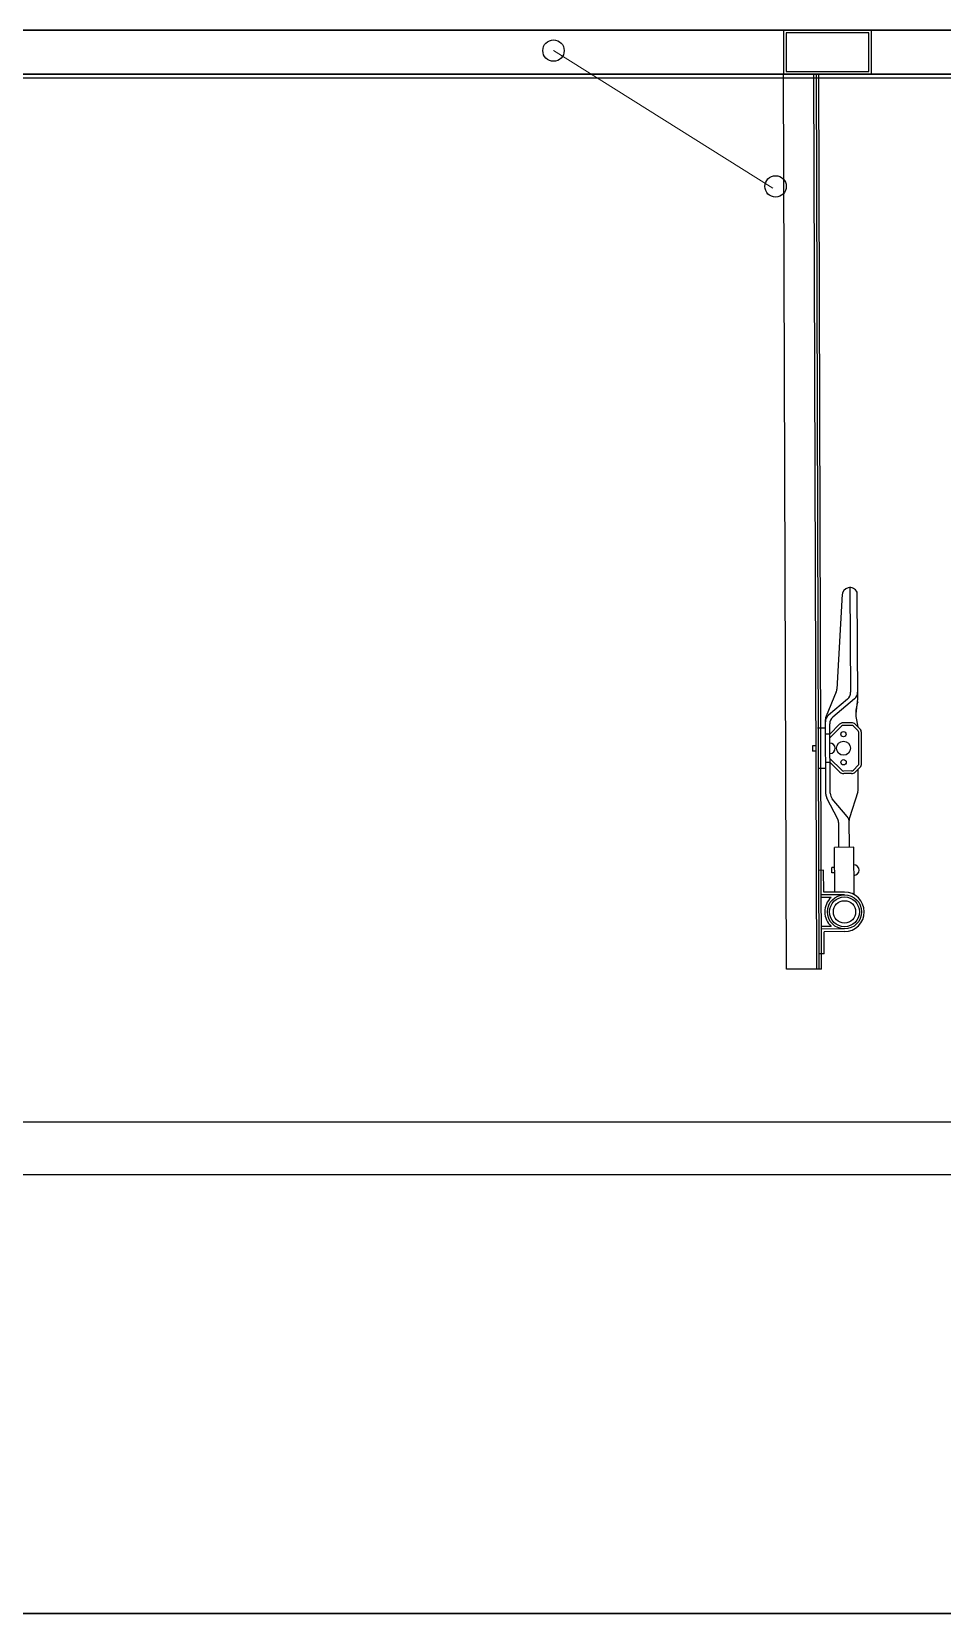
# Model space of a CAD drawing. Extents: x 758840 to 1108724, y -102573 to 143521.
# Drawn here: x 854148 to 855187, y 118032 to 119834 of the extents above; entities that cross this region are included whole.
import ezdxf

# ---------------------------------------------------------------- set-up
doc = ezdxf.new("R2010")
doc.units = 0
doc.header["$LTSCALE"] = 1000
doc.header["$MEASUREMENT"] = 0
doc.layers.add('GEN-DC 细实线', color=8, linetype='Continuous', lineweight=5)
doc.layers.add('GEN-DC 虚线', color=8, linetype='Continuous')
doc.layers.add('室外柴油发电-2层', color=241, linetype='Continuous')

# ---------------------------------------------------------------- blocks, each defined once
blk = doc.blocks.new('柴发假负载')
at = {"color": 2, "lineweight": 0, "ltscale": 0.1}
blk.add_line((8431098.292, -3630600.76), (8430848.205, -3630444.028), dxfattribs=at)
at = {"linetype": 'Continuous', "lineweight": 25}
for p, q in [((8431113.9, -3631490.894), (8431110.612, -3630470.904)), ((8431144.611, -3630470.7), (8431147.899, -3631490.69)), ((8431147.611, -3630470.682), (8431150.899, -3631490.672)), ((8431153.899, -3631490.654), (8431150.611, -3630470.664)), ((8431177.368, -3631063.622), (8431171.367, -3631171.567)), ((8431186.253, -3631055.952), (8431186.969, -3631175.315)), ((8431195.046, -3631181.64), (8431194.323, -3631061.265)), ((8431170.591, -3631174.909), (8431158.983, -3631202.339)), ((8431183.405, -3631183.03), (8431161.773, -3631201.215)), ((8431191.442, -3631182.805), (8431166.787, -3631203.532)), ((8431194.976, -3631182.881), (8431192.953, -3631199.901)), ((8431158.703, -3631291.377), (8431158.193, -3631206.296)), ((8431187.946, -3631209.944), (8431178.701, -3631210)), ((8431193.052, -3631202.912), (8431195.244, -3631214.684)), ((8431158.252, -3631216.123), (8431149.252, -3631216.177)), ((8431163.294, -3631223.093), (8431158.294, -3631223.123)), ((8431163.697, -3631290.244), (8431163.223, -3631211.247)), ((8431163.294, -3631223.093), (8431174.469, -3631211.783)), ((8431163.319, -3631227.335), (8431176.603, -3631213.891)), ((8431187.964, -3631212.944), (8431178.719, -3631213)), ((8431195.391, -3631219.048), (8431190.091, -3631213.81)), ((8431197.5, -3631216.914), (8431192.199, -3631211.676)), ((8431196.494, -3631256.35), (8431196.283, -3631221.164)), ((8431199.494, -3631256.332), (8431199.283, -3631221.146)), ((8431146.372, -3631236.194), (8431143.372, -3631236.212)), ((8431143.372, -3631236.212), (8431143.408, -3631242.212)), ((8431146.408, -3631242.194), (8431143.408, -3631242.212)), ((8431158.528, -3631262.122), (8431149.528, -3631262.176)), ((8431163.486, -3631255.092), (8431158.486, -3631255.122)), ((8431163.46, -3631250.849), (8431176.904, -3631264.133)), ((8431163.486, -3631255.092), (8431174.796, -3631266.267)), ((8431195.628, -3631258.476), (8431190.117, -3631264.054)), ((8431197.762, -3631260.585), (8431192.251, -3631266.162)), ((8431195.669, -3631285.532), (8431195.533, -3631262.841)), ((8431188.001, -3631264.945), (8431179.031, -3631264.999)), ((8431188.019, -3631267.945), (8431179.049, -3631267.999)), ((8431172.281, -3631319.957), (8431159.824, -3631295.917)), ((8431183.061, -3631316.937), (8431166.031, -3631296.606)), ((8431195.204, -3631288.606), (8431185.848, -3631318.197)), ((8431173.568, -3631352.033), (8431173.402, -3631324.498)), ((8431185.567, -3631351.961), (8431185.383, -3631321.271)), ((8431190.567, -3631351.931), (8431168.568, -3631352.063)), ((8431168.874, -3631403.062), (8431168.568, -3631352.063)), ((8431190.891, -3631405.802), (8431190.567, -3631351.931)), ((8431156.224, -3631378.138), (8431150.224, -3631378.174)), ((8431156.374, -3631403.137), (8431156.224, -3631378.138)), ((8431168.706, -3631375.063), (8431165.706, -3631375.081)), ((8431165.742, -3631381.081), (8431165.706, -3631375.081)), ((8431168.742, -3631381.063), (8431165.742, -3631381.081)), ((8431179.891, -3631405.996), (8431153.392, -3631406.155)), ((8431179.873, -3631402.996), (8431156.374, -3631403.137)), ((8431164.613, -3631409.088), (8431153.41, -3631409.155)), ((8431164.811, -3631442.087), (8431153.608, -3631442.155)), ((8431180.125, -3631444.996), (8431153.626, -3631445.155)), ((8431180.143, -3631447.995), (8431156.644, -3631448.136)), ((8431156.794, -3631473.136), (8431156.644, -3631448.136)), ((8431156.794, -3631473.136), (8431150.794, -3631473.172)), ((8431153.899, -3631490.654), (8431113.9, -3631490.894))]:
    blk.add_line(p, q, dxfattribs=at)
at = {"lineweight": 30}
blk.add_lwpolyline([(8432230.612, -3630420.904), (8428970.612, -3630420.904), (8428970.612, -3630470.904), (8432230.612, -3630470.904)], close=True, dxfattribs=at)
at = {"linetype": 'Continuous', "lineweight": 25}
for centre, radius in [((8431101.379, -3630598.807), 12.202), ((8431178.793, -3631223), 3), ((8431178.889, -3631238.999), 8), ((8431178.985, -3631254.999), 3), ((8431180.008, -3631425.496), 19.5), ((8431180.008, -3631425.496), 17), ((8431180.008, -3631425.496), 12.7)]:
    blk.add_circle(centre, radius, dxfattribs=at)
for centre, radius, start, end in [((8431186.18, -3631064.848), 8.897, 23.753065, 181.556335), ((8431161.382, -3631171.012), 10, 337.062009, 356.817986), ((8431176.969, -3631175.375), 10, 310.054156, 0.343781), ((8431185.006, -3631175.151), 10, 310.054156, 0.343781), ((8431236.092, -3631200.214), 43.335, 161.181413, 181.585983), ((8431216.593, -3631200.331), 25.725, 146.774521, 149.355287), ((8431185.046, -3631181.7), 10, 353.222332, 0.343781), ((8431185.046, -3631181.7), 10, 353.222332, 0.343781), ((8431168.193, -3631206.236), 10, 157.062009, 180.343781), ((8431168.208, -3631208.87), 10, 130.054156, 180.343781), ((8431173.222, -3631211.187), 10, 130.054156, 180.343781), ((8431178.737, -3631216), 6, 90.343781, 135.343781), ((8431187.982, -3631215.944), 6, 45.343781, 90.343781), ((8431202.883, -3631201.081), 10, 173.222332, 190.546066), ((8431178.737, -3631216), 3, 90.343781, 135.343781), ((8431187.982, -3631215.944), 3, 45.343781, 90.343781), ((8431193.283, -3631221.182), 3, 0.343781, 45.343781), ((8431193.283, -3631221.182), 6, 0.343781, 45.343781), ((8431163.39, -3631239.092), 6, 270.343781, 90.343781), ((8431179.013, -3631261.999), 3, 225.343781, 270.343781), ((8431187.983, -3631261.945), 3, 270.343781, 315.343781), ((8431193.494, -3631256.368), 3, 315.343781, 0.343781), ((8431193.494, -3631256.368), 6, 315.343781, 0.343781), ((8431179.013, -3631261.999), 6, 225.343781, 270.343781), ((8431187.983, -3631261.945), 6, 270.343781, 315.343781), ((8431168.703, -3631291.317), 10, 180.343781, 207.3921), ((8431173.696, -3631290.184), 10, 180.343781, 219.951707), ((8431185.669, -3631285.592), 10, 342.454448, 0.343781), ((8431175.396, -3631323.358), 10, 0.343781, 39.951707), ((8431195.383, -3631321.211), 10, 162.454448, 180.343781), ((8431163.403, -3631324.558), 10, 0.343781, 27.3921), ((8431190.723, -3631377.931), 6, 270.343781, 90.343781), ((8431180.008, -3631425.496), 22.5, 270.343781, 90.343781), ((8431180.008, -3631425.496), 22.5, 270.343781, 90.343781), ((8431180.008, -3631425.496), 22.5, 133.177209, 227.510353)]:
    blk.add_arc(centre, radius, start, end, dxfattribs=at)
at = {"layer": 'GEN-DC 细实线'}
blk.add_lwpolyline([(8428582.482, -3627474.904), (8441582.482, -3627474.904), (8441582.482, -3630474.904), (8428582.482, -3630474.904)], close=True, dxfattribs=at)
at = {"layer": 'GEN-DC 虚线'}
for points in [[(8431210.612, -3630420.904), (8431110.612, -3630420.904), (8431110.612, -3630470.904), (8431210.612, -3630470.904)], [(8431210.612, -3630420.904), (8431110.612, -3630420.904), (8431110.612, -3630470.904), (8431210.612, -3630470.904)], [(8431207.612, -3630423.904), (8431113.612, -3630423.904), (8431113.612, -3630467.904), (8431207.612, -3630467.904)], [(8431207.612, -3630423.904), (8431113.612, -3630423.904), (8431113.612, -3630467.904), (8431207.612, -3630467.904)]]:
    blk.add_lwpolyline(points, close=True, dxfattribs=at)
at = {"layer": 'GEN-DC 虚线', "linetype": 'Continuous', "lineweight": 25}
blk.add_circle((8430848.205, -3630444.028), 12.202, dxfattribs=at)

msp = doc.modelspace()

# ---------------------------------------------------------------- linework, layer by layer
at = {"layer": '室外柴油发电-2层'}
msp.add_lwpolyline([(855827.49, 118031.98), (802327.49, 118031.98), (802327.49, 124031.98)], dxfattribs=at)
msp.add_lwpolyline([(869327.49, 124031.98), (802327.49, 124031.98), (802327.49, 118031.98), (869327.49, 118031.98)], close=True, dxfattribs=at)
at = {"layer": '室外柴油发电-2层', "linetype": 'ByBlock', "lineweight": -2}
msp.add_lwpolyline([(866977.49, 124031.99), (802477.49, 124031.99), (802477.49, 118531.99), (866977.49, 118531.99)], close=True, dxfattribs=at)
msp.add_lwpolyline([(866917.49, 119931.99), (866917.49, 123971.99), (802537.49, 123971.99), (802537.49, 118591.99), (866977.49, 118591.99)], dxfattribs=at)
at = {"layer": '室外柴油发电-2层', "linetype": 'ByBlock', "lineweight": -3}
msp.add_lwpolyline([(852477.49, 119781.99), (865477.49, 119781.99), (865477.49, 122781.99), (852477.49, 122781.99)], close=True, dxfattribs=at)

# ---------------------------------------------------------------- block references
at = {"layer": '室外柴油发电-2层'}
msp.add_blockref('柴发假负载', (-7576105, 3750256.89), dxfattribs=at)

doc.saveas('drawing.dxf')
